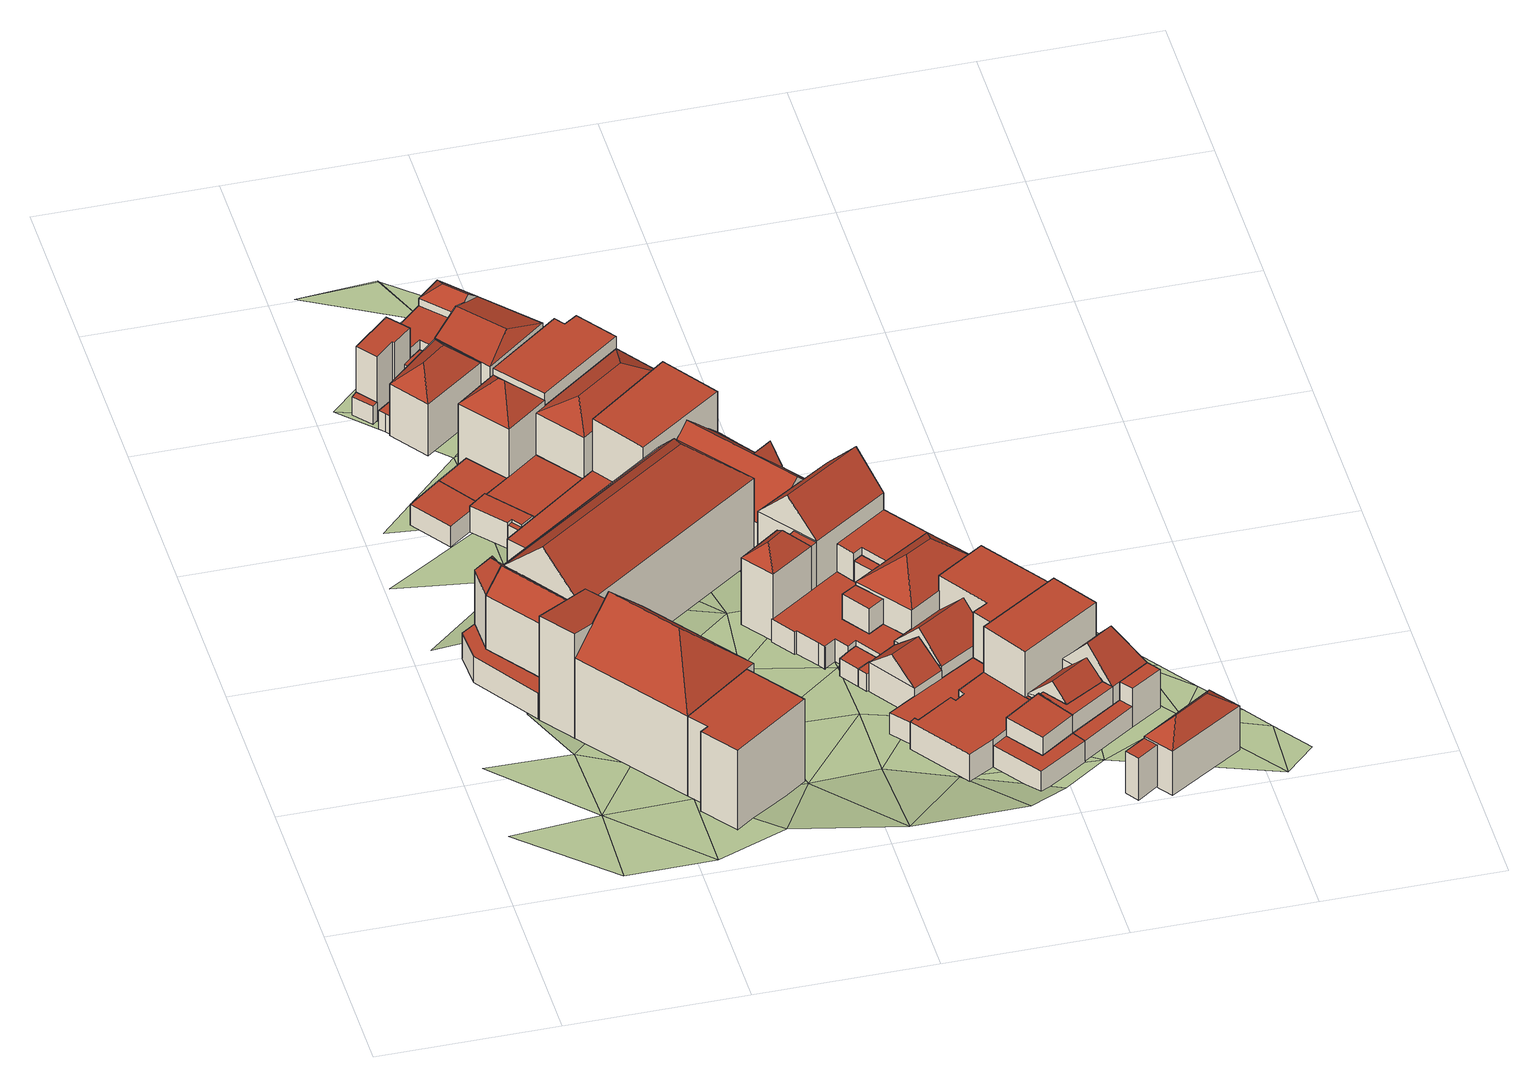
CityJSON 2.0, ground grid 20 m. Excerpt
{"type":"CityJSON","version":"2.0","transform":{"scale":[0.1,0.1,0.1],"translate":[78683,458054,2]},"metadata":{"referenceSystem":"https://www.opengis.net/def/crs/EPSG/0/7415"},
"CityObjects":{
"building1":{"type":"Building","attributes":{"validity":"0"},"children":["building1-1","building1-2"]},
"building1-1":{"type":"BuildingPart","attributes":{"roofType":"1010","RelativeEavesHeight":13.43,"RelativeRidgeHeight":14.01,"AbsoluteEavesHeight":16.77,"AbsoluteRidgeHeight":17.35,"validity":"0"},"parents":["building1"],"geometry":[{"type":"Solid","lod":"2","boundaries":[[[[0,1,2,3]],[[1,4,5,2]],[[4,6,7,5]],[[6,0,3,7]],[[6,4,1,0]],[[3,2,5,7]]]],"semantics":{"surfaces":[{"type":"WallSurface"},{"type":"RoofSurface","Direction":53.1,"Slope":81.14},{"type":"GroundSurface"}],"values":[[0,0,0,0,1,2]]}}]},
"building1-2":{"type":"BuildingPart","attributes":{"roofType":"1130","RelativeEavesHeight":10.87,"RelativeRidgeHeight":16.32,"AbsoluteEavesHeight":14.06,"AbsoluteRidgeHeight":19.52,"validity":"0"},"parents":["building1"],"geometry":[{"type":"Solid","lod":"2","boundaries":[[[[8,9,10,11]],[[9,12,13,10]],[[12,14,15,13]],[[14,8,11,15]],[[12,9,16]],[[8,14,17]],[[9,8,17,16]],[[14,12,16,17]],[[11,10,13,15]]]],"semantics":{"surfaces":[{"type":"WallSurface"},{"type":"RoofSurface","Direction":143.26,"Slope":45},{"type":"RoofSurface","Direction":53.6,"Slope":45.01},{"type":"RoofSurface","Direction":233.55,"Slope":45},{"type":"GroundSurface"}],"values":[[0,0,0,0,1,0,2,3,4]]}}]},
"building2":{"type":"Building","attributes":{"roofType":"1000","RelativeEavesHeight":2.69,"RelativeRidgeHeight":2.69,"AbsoluteEavesHeight":6.03,"AbsoluteRidgeHeight":6.03,"validity":"0"},"geometry":[{"type":"Solid","lod":"2","boundaries":[[[[18,19,20,21]],[[19,22,23,20]],[[22,24,25,23]],[[24,18,21,25]],[[24,22,19,18]],[[21,20,23,25]]]],"semantics":{"surfaces":[{"type":"WallSurface"},{"type":"RoofSurface","Direction":0,"Slope":90},{"type":"GroundSurface"}],"values":[[0,0,0,0,1,2]]}}]},
"building3":{"type":"Building","attributes":{"roofType":"1000","RelativeEavesHeight":3.35,"RelativeRidgeHeight":3.35,"AbsoluteEavesHeight":6.69,"AbsoluteRidgeHeight":6.69,"validity":"0"},"geometry":[{"type":"Solid","lod":"2","boundaries":[[[[26,27,28,29]],[[27,30,31,28]],[[30,32,33,31]],[[32,34,35,33]],[[34,36,37,35]],[[36,26,29,37]],[[36,34,32,30,27,26]],[[29,28,31,33,35,37]]]],"semantics":{"surfaces":[{"type":"WallSurface"},{"type":"RoofSurface","Direction":0,"Slope":90},{"type":"GroundSurface"}],"values":[[0,0,0,0,0,0,1,2]]}}]},
"building4":{"type":"Building","attributes":{"roofType":"1000","RelativeEavesHeight":10.89,"RelativeRidgeHeight":10.89,"AbsoluteEavesHeight":14.06,"AbsoluteRidgeHeight":14.06,"validity":"0"},"geometry":[{"type":"Solid","lod":"2","boundaries":[[[[38,39,40,41]],[[39,42,43,40]],[[42,12,13,43]],[[12,44,45,13]],[[44,46,47,45]],[[46,38,41,47]],[[46,44,12,42,39,38]],[[41,40,43,13,45,47]]]],"semantics":{"surfaces":[{"type":"WallSurface"},{"type":"RoofSurface","Direction":1.63,"Slope":90},{"type":"GroundSurface"}],"values":[[0,0,0,0,0,0,1,2]]}}]},
"building5":{"type":"Building","attributes":{"roofType":"1000","RelativeEavesHeight":2.74,"RelativeRidgeHeight":2.74,"AbsoluteEavesHeight":6.03,"AbsoluteRidgeHeight":6.03,"validity":"0"},"geometry":[{"type":"Solid","lod":"2","boundaries":[[[[48,24,25,49]],[[24,22,23,25]],[[22,50,51,23]],[[50,48,49,51]],[[50,22,24,48]],[[49,25,23,51]]]],"semantics":{"surfaces":[{"type":"WallSurface"},{"type":"RoofSurface","Direction":0,"Slope":90},{"type":"GroundSurface"}],"values":[[0,0,0,0,1,2]]}}]},
"building6":{"type":"Building","attributes":{"validity":"0"},"children":["building6-1","building6-2","building6-3","building6-4","building6-5","building6-6"]},
"building6-1":{"type":"BuildingPart","attributes":{"roofType":"1130","RelativeEavesHeight":6.97,"RelativeRidgeHeight":8.53,"AbsoluteEavesHeight":10.09,"AbsoluteRidgeHeight":11.65,"validity":"0"},"parents":["building6"],"geometry":[{"type":"Solid","lod":"2","boundaries":[[[[52,53,54,55]],[[53,56,57,54]],[[56,58,59,57]],[[58,52,55,59]],[[56,53,60]],[[52,58,61]],[[53,52,61,60]],[[58,56,60,61]],[[55,54,57,59]]]],"semantics":{"surfaces":[{"type":"WallSurface"},{"type":"RoofSurface","Direction":317.03,"Slope":48.45},{"type":"RoofSurface","Direction":227.84,"Slope":48.53},{"type":"RoofSurface","Direction":47.22,"Slope":48.53},{"type":"GroundSurface"}],"values":[[0,0,0,0,1,0,2,3,4]]}}]},
"building6-2":{"type":"BuildingPart","attributes":{"roofType":"1000","RelativeEavesHeight":2.38,"RelativeRidgeHeight":2.38,"AbsoluteEavesHeight":5.89,"AbsoluteRidgeHeight":5.89,"validity":"0"},"parents":["building6"],"geometry":[{"type":"Solid","lod":"2","boundaries":[[[[62,63,64,65]],[[63,66,67,64]],[[66,68,69,67]],[[68,62,65,69]],[[68,66,63,62]],[[65,64,67,69]]]],"semantics":{"surfaces":[{"type":"WallSurface"},{"type":"RoofSurface","Direction":0,"Slope":90},{"type":"GroundSurface"}],"values":[[0,0,0,0,1,2]]}}]},
"building6-3":{"type":"BuildingPart","attributes":{"roofType":"1000","RelativeEavesHeight":8.53,"RelativeRidgeHeight":8.53,"AbsoluteEavesHeight":11.89,"AbsoluteRidgeHeight":11.89,"validity":"0"},"parents":["building6"],"geometry":[{"type":"Solid","lod":"2","boundaries":[[[[70,71,72,73]],[[71,74,75,72]],[[74,76,77,75]],[[76,78,79,77]],[[78,80,81,79]],[[80,70,73,81]],[[80,78,76,74,71,70]],[[73,72,75,77,79,81]]]],"semantics":{"surfaces":[{"type":"WallSurface"},{"type":"RoofSurface","Direction":0,"Slope":90},{"type":"GroundSurface"}],"values":[[0,0,0,0,0,0,1,2]]}}]},
"building6-4":{"type":"BuildingPart","attributes":{"roofType":"1000","RelativeEavesHeight":4.6,"RelativeRidgeHeight":4.6,"AbsoluteEavesHeight":7.89,"AbsoluteRidgeHeight":7.89,"validity":"0"},"parents":["building6"],"geometry":[{"type":"Solid","lod":"2","boundaries":[[[[82,83,84,85]],[[83,86,87,84]],[[86,88,89,87]],[[88,90,91,89]],[[90,82,85,91]],[[90,88,86,83,82]],[[85,84,87,89,91]]]],"semantics":{"surfaces":[{"type":"WallSurface"},{"type":"RoofSurface","Direction":255.96,"Slope":90},{"type":"GroundSurface"}],"values":[[0,0,0,0,0,1,2]]}}]},
"building6-5":{"type":"BuildingPart","attributes":{"roofType":"1000","RelativeEavesHeight":6.03,"RelativeRidgeHeight":6.03,"AbsoluteEavesHeight":9.19,"AbsoluteRidgeHeight":9.19,"validity":"0"},"parents":["building6"],"geometry":[{"type":"Solid","lod":"2","boundaries":[[[[92,93,94,95]],[[93,96,97,94]],[[96,98,99,97]],[[98,100,101,99]],[[100,102,103,101]],[[102,92,95,103]],[[102,100,98,96,93,92]],[[95,94,97,99,101,103]]]],"semantics":{"surfaces":[{"type":"WallSurface"},{"type":"RoofSurface","Direction":97.12,"Slope":90},{"type":"GroundSurface"}],"values":[[0,0,0,0,0,0,1,2]]}}]},
"building6-6":{"type":"BuildingPart","attributes":{"roofType":"1000","RelativeEavesHeight":2.41,"RelativeRidgeHeight":2.41,"AbsoluteEavesHeight":5.79,"AbsoluteRidgeHeight":5.79,"validity":"0"},"parents":["building6"],"geometry":[{"type":"Solid","lod":"2","boundaries":[[[[104,105,106,107]],[[105,108,109,106]],[[108,110,111,109]],[[110,112,113,111]],[[112,114,75,113]],[[114,115,116,75]],[[115,104,107,116]],[[115,114,112,110,108,105,104]],[[107,106,109,111,113,75,116]]]],"semantics":{"surfaces":[{"type":"WallSurface"},{"type":"RoofSurface","Direction":90,"Slope":90},{"type":"GroundSurface"}],"values":[[0,0,0,0,0,0,0,1,2]]}}]},
"building7":{"type":"Building","attributes":{"roofType":"1040","RelativeEavesHeight":9.39,"RelativeRidgeHeight":12.33,"AbsoluteEavesHeight":12.64,"AbsoluteRidgeHeight":15.58,"validity":"0"},"geometry":[{"type":"Solid","lod":"2","boundaries":[[[[117,118,119,120]],[[118,121,49,119]],[[121,122,123,49]],[[122,117,120,123]],[[121,118,124]],[[117,122,125]],[[118,117,125,124]],[[122,121,124,125]],[[120,119,49,123]]]],"semantics":{"surfaces":[{"type":"WallSurface"},{"type":"RoofSurface","Direction":142.8,"Slope":45},{"type":"RoofSurface","Direction":322.29,"Slope":45},{"type":"RoofSurface","Direction":52.31,"Slope":45},{"type":"RoofSurface","Direction":232.3,"Slope":45},{"type":"GroundSurface"}],"values":[[0,0,0,0,1,2,3,4,5]]}}]},
"building8":{"type":"Building","attributes":{"validity":"0"},"children":["building8-1","building8-2","building8-3","building8-4","building8-5","building8-6","building8-7"]},
"building8-1":{"type":"BuildingPart","attributes":{"roofType":"1000","RelativeEavesHeight":3.39,"RelativeRidgeHeight":3.39,"AbsoluteEavesHeight":7.05,"AbsoluteRidgeHeight":7.05,"validity":"0"},"parents":["building8"],"geometry":[{"type":"Solid","lod":"2","boundaries":[[[[126,127,128,129]],[[127,130,131,128]],[[130,132,133,131]],[[132,134,135,133]],[[134,136,137,135]],[[136,126,129,137]],[[136,134,132,130,127,126]],[[129,128,131,133,135,137]]]],"semantics":{"surfaces":[{"type":"WallSurface"},{"type":"RoofSurface","Direction":0,"Slope":90},{"type":"GroundSurface"}],"values":[[0,0,0,0,0,0,1,2]]}}]},
"building8-2":{"type":"BuildingPart","attributes":{"roofType":"1030","RelativeEavesHeight":5.39,"RelativeRidgeHeight":9.63,"AbsoluteEavesHeight":8.53,"AbsoluteRidgeHeight":12.78,"validity":"0"},"parents":["building8"],"geometry":[{"type":"Solid","lod":"2","boundaries":[[[[138,139,140,141]],[[139,142,143,140]],[[142,144,145,143]],[[144,138,141,145]],[[142,139,146]],[[138,144,147]],[[139,138,147,146]],[[144,142,146,147]],[[141,140,143,145]]]],"semantics":{"surfaces":[{"type":"WallSurface"},{"type":"RoofSurface","Direction":54.32,"Slope":45.77},{"type":"RoofSurface","Direction":233.36,"Slope":45.75},{"type":"GroundSurface"}],"values":[[0,0,0,0,0,0,1,2,3]]}}]},
"building8-3":{"type":"BuildingPart","attributes":{"roofType":"1130","RelativeEavesHeight":5.3,"RelativeRidgeHeight":7.76,"AbsoluteEavesHeight":8.53,"AbsoluteRidgeHeight":10.99,"validity":"0"},"parents":["building8"],"geometry":[{"type":"Solid","lod":"2","boundaries":[[[[148,149,150,151]],[[149,152,153,150]],[[152,154,155,153]],[[154,148,151,155]],[[152,149,156]],[[148,154,157]],[[149,148,157,156]],[[154,152,156,157]],[[151,150,153,155]]]],"semantics":{"surfaces":[{"type":"WallSurface"},{"type":"RoofSurface","Direction":234.8,"Slope":-60.59},{"type":"RoofSurface","Direction":145.23,"Slope":32.15},{"type":"RoofSurface","Direction":325.22,"Slope":32.13},{"type":"GroundSurface"}],"values":[[0,0,0,0,1,0,2,3,4]]}}]},
"building8-4":{"type":"BuildingPart","attributes":{"roofType":"1030","RelativeEavesHeight":10.63,"RelativeRidgeHeight":13.04,"AbsoluteEavesHeight":14.15,"AbsoluteRidgeHeight":16.56,"validity":"0"},"parents":["building8"],"geometry":[{"type":"Solid","lod":"2","boundaries":[[[[158,159,160,161]],[[159,162,163,160]],[[162,164,165,163]],[[164,158,161,165]],[[162,159,166]],[[158,164,167]],[[159,158,167,166]],[[164,162,166,167]],[[161,160,163,165]]]],"semantics":{"surfaces":[{"type":"WallSurface"},{"type":"RoofSurface","Direction":54.85,"Slope":45},{"type":"RoofSurface","Direction":234.44,"Slope":45},{"type":"GroundSurface"}],"values":[[0,0,0,0,0,0,1,2,3]]}}]},
"building8-5":{"type":"BuildingPart","attributes":{"roofType":"1130","RelativeEavesHeight":10.33,"RelativeRidgeHeight":12.74,"AbsoluteEavesHeight":14.15,"AbsoluteRidgeHeight":16.56,"validity":"0"},"parents":["building8"],"geometry":[{"type":"Solid","lod":"2","boundaries":[[[[164,168,169,170]],[[168,171,172,169]],[[171,158,173,172]],[[158,164,170,173]],[[171,168,174]],[[164,158,167]],[[168,164,167,174]],[[158,171,174,167]],[[170,169,172,173]]]],"semantics":{"surfaces":[{"type":"WallSurface"},{"type":"RoofSurface","Direction":324.45,"Slope":37.51},{"type":"RoofSurface","Direction":263.75,"Slope":36.76},{"type":"RoofSurface","Direction":61.11,"Slope":40.38},{"type":"GroundSurface"}],"values":[[0,0,0,0,1,0,2,3,4]]}}]},
"building8-6":{"type":"BuildingPart","attributes":{"roofType":"1010","RelativeEavesHeight":9.3,"RelativeRidgeHeight":10.39,"AbsoluteEavesHeight":13.07,"AbsoluteRidgeHeight":14.15,"validity":"0"},"parents":["building8"],"geometry":[{"type":"Solid","lod":"2","boundaries":[[[[175,176,177,172]],[[176,178,179,177]],[[178,180,181,179]],[[180,175,172,181]],[[180,178,176,175]],[[172,177,179,181]]]],"semantics":{"surfaces":[{"type":"WallSurface"},{"type":"RoofSurface","Direction":324.58,"Slope":41.13},{"type":"GroundSurface"}],"values":[[0,0,0,0,1,2]]}}]},
"building8-7":{"type":"BuildingPart","attributes":{"roofType":"1130","RelativeEavesHeight":10.72,"RelativeRidgeHeight":15.96,"AbsoluteEavesHeight":14.15,"AbsoluteRidgeHeight":19.4,"validity":"0"},"parents":["building8"],"geometry":[{"type":"Solid","lod":"2","boundaries":[[[[180,178,182,183]],[[178,184,185,182]],[[184,159,186,185]],[[159,180,183,186]],[[184,178,187]],[[180,159,188]],[[178,180,188,187]],[[159,184,187,188]],[[183,182,185,186]]]],"semantics":{"surfaces":[{"type":"WallSurface"},{"type":"RoofSurface","Direction":52.87,"Slope":44.98},{"type":"RoofSurface","Direction":324.74,"Slope":44.98},{"type":"RoofSurface","Direction":144.79,"Slope":44.98},{"type":"GroundSurface"}],"values":[[0,0,0,0,1,0,2,3,4]]}}]},
"building9":{"type":"Building","attributes":{"validity":"0"},"children":["building9-1","building9-2"]},
"building9-1":{"type":"BuildingPart","attributes":{"roofType":"1040","RelativeEavesHeight":6.72,"RelativeRidgeHeight":9.28,"AbsoluteEavesHeight":9.96,"AbsoluteRidgeHeight":12.51,"validity":"0"},"parents":["building9"],"geometry":[{"type":"Solid","lod":"2","boundaries":[[[[189,190,191,192]],[[190,193,194,191]],[[193,195,196,194]],[[195,189,192,196]],[[193,190,197]],[[189,195,198]],[[190,189,198,197]],[[195,193,197,198]],[[192,191,194,196]]]],"semantics":{"surfaces":[{"type":"WallSurface"},{"type":"RoofSurface","Direction":234.23,"Slope":43.78},{"type":"RoofSurface","Direction":53.72,"Slope":43.8},{"type":"RoofSurface","Direction":142.35,"Slope":47.51},{"type":"RoofSurface","Direction":317.97,"Slope":47.36},{"type":"GroundSurface"}],"values":[[0,0,0,0,1,2,3,4,5]]}}]},
"building9-2":{"type":"BuildingPart","attributes":{"roofType":"1130","RelativeEavesHeight":6.98,"RelativeRidgeHeight":8.48,"AbsoluteEavesHeight":10.09,"AbsoluteRidgeHeight":11.59,"validity":"0"},"parents":["building9"],"geometry":[{"type":"Solid","lod":"2","boundaries":[[[[58,199,200,59]],[[199,201,202,200]],[[201,203,204,202]],[[203,58,59,204]],[[201,199,205]],[[58,203,206]],[[199,58,206,205]],[[203,201,205,206]],[[59,200,202,204]]]],"semantics":{"surfaces":[{"type":"WallSurface"},{"type":"RoofSurface","Direction":141.38,"Slope":38.66},{"type":"RoofSurface","Direction":48.46,"Slope":70.36},{"type":"RoofSurface","Direction":232.09,"Slope":70.34},{"type":"GroundSurface"}],"values":[[0,0,0,0,1,0,2,3,4]]}}]},
"building10":{"type":"Building","attributes":{"validity":"0"},"children":["building10-1","building10-2"]},
"building10-1":{"type":"BuildingPart","attributes":{"roofType":"1000","RelativeEavesHeight":10.27,"RelativeRidgeHeight":10.27,"AbsoluteEavesHeight":13.47,"AbsoluteRidgeHeight":13.47,"validity":"0"},"parents":["building10"],"geometry":[{"type":"Solid","lod":"2","boundaries":[[[[207,208,209,210]],[[208,211,212,209]],[[211,213,214,212]],[[213,207,210,214]],[[213,211,208,207]],[[210,209,212,214]]]],"semantics":{"surfaces":[{"type":"WallSurface"},{"type":"RoofSurface","Direction":0,"Slope":90},{"type":"GroundSurface"}],"values":[[0,0,0,0,1,2]]}}]},
"building10-2":{"type":"BuildingPart","attributes":{"roofType":"1000","RelativeEavesHeight":3.05,"RelativeRidgeHeight":3.05,"AbsoluteEavesHeight":6.67,"AbsoluteRidgeHeight":6.67,"validity":"0"},"parents":["building10"],"geometry":[{"type":"Solid","lod":"2","boundaries":[[[[215,216,217,218]],[[216,219,220,217]],[[219,221,222,220]],[[221,215,218,222]],[[221,219,216,215]],[[218,217,220,222]]]],"semantics":{"surfaces":[{"type":"WallSurface"},{"type":"RoofSurface","Direction":0,"Slope":90},{"type":"GroundSurface"}],"values":[[0,0,0,0,1,2]]}}]},
"building11":{"type":"Building","attributes":{"validity":"0"},"children":["building11-1","building11-2","building11-3"]},
"building11-1":{"type":"BuildingPart","attributes":{"roofType":"1000","RelativeEavesHeight":3.03,"RelativeRidgeHeight":3.03,"AbsoluteEavesHeight":6.37,"AbsoluteRidgeHeight":6.37,"validity":"0"},"parents":["building11"],"geometry":[{"type":"Solid","lod":"2","boundaries":[[[[223,224,225,226]],[[224,227,33,225]],[[227,228,31,33]],[[228,229,28,31]],[[229,230,29,28]],[[230,231,37,29]],[[231,232,49,37]],[[232,233,234,49]],[[233,223,226,234]],[[233,232,231,230,229,228,227,224,223]],[[226,225,33,31,28,29,37,49,234]]]],"semantics":{"surfaces":[{"type":"WallSurface"},{"type":"RoofSurface","Direction":0,"Slope":90},{"type":"GroundSurface"}],"values":[[0,0,0,0,0,0,0,0,0,1,2]]}}]},
"building11-2":{"type":"BuildingPart","attributes":{"roofType":"1040","RelativeEavesHeight":8.73,"RelativeRidgeHeight":10.6,"AbsoluteEavesHeight":11.87,"AbsoluteRidgeHeight":13.73,"validity":"0"},"parents":["building11"],"geometry":[{"type":"Solid","lod":"2","boundaries":[[[[235,236,237,238]],[[236,239,240,237]],[[239,241,242,240]],[[241,235,238,242]],[[239,236,243]],[[235,241,244]],[[236,235,244,243]],[[241,239,243,244]],[[238,237,240,242]]]],"semantics":{"surfaces":[{"type":"WallSurface"},{"type":"RoofSurface","Direction":54.5,"Slope":59.49},{"type":"RoofSurface","Direction":234.02,"Slope":59.49},{"type":"RoofSurface","Direction":322.76,"Slope":59.49},{"type":"RoofSurface","Direction":142.58,"Slope":59.49},{"type":"GroundSurface"}],"values":[[0,0,0,0,1,2,3,4,5]]}}]},
"building11-3":{"type":"BuildingPart","attributes":{"roofType":"1000","RelativeEavesHeight":10.35,"RelativeRidgeHeight":10.35,"AbsoluteEavesHeight":13.47,"AbsoluteRidgeHeight":13.47,"validity":"0"},"parents":["building11"],"geometry":[{"type":"Solid","lod":"2","boundaries":[[[[245,246,247,248]],[[246,249,250,247]],[[249,251,252,250]],[[251,253,254,252]],[[253,255,237,254]],[[255,245,248,237]],[[255,253,251,249,246,245]],[[248,247,250,252,254,237]]]],"semantics":{"surfaces":[{"type":"WallSurface"},{"type":"RoofSurface","Direction":0,"Slope":90},{"type":"GroundSurface"}],"values":[[0,0,0,0,0,0,1,2]]}}]},
"building12":{"type":"Building","attributes":{"validity":"0"},"children":["building12-1","building12-2","building12-3"]},
"building12-1":{"type":"BuildingPart","attributes":{"roofType":"1030","RelativeEavesHeight":8.83,"RelativeRidgeHeight":13,"AbsoluteEavesHeight":11.97,"AbsoluteRidgeHeight":16.14,"validity":"0"},"parents":["building12"],"geometry":[{"type":"Solid","lod":"2","boundaries":[[[[256,257,258,259]],[[257,260,261,258]],[[260,262,263,261]],[[262,256,259,263]],[[260,257,264]],[[256,262,265]],[[257,256,265,264]],[[262,260,264,265]],[[259,258,261,263]]]],"semantics":{"surfaces":[{"type":"WallSurface"},{"type":"RoofSurface","Direction":326.1,"Slope":42.55},{"type":"RoofSurface","Direction":145.65,"Slope":42.55},{"type":"GroundSurface"}],"values":[[0,0,0,0,0,0,1,2,3]]}}]},
"building12-2":{"type":"BuildingPart","attributes":{"roofType":"1040","RelativeEavesHeight":8.79,"RelativeRidgeHeight":10.9,"AbsoluteEavesHeight":11.93,"AbsoluteRidgeHeight":14.03,"validity":"0"},"parents":["building12"],"geometry":[{"type":"Solid","lod":"2","boundaries":[[[[266,267,268,269]],[[267,270,271,268]],[[270,272,273,271]],[[272,266,269,273]],[[270,267,274]],[[266,272,275]],[[267,266,275,274]],[[272,270,274,275]],[[269,268,271,273]]]],"semantics":{"surfaces":[{"type":"WallSurface"},{"type":"RoofSurface","Direction":51.33,"Slope":40.56},{"type":"RoofSurface","Direction":234.34,"Slope":40.61},{"type":"RoofSurface","Direction":324.74,"Slope":45.4},{"type":"RoofSurface","Direction":145.31,"Slope":45.39},{"type":"GroundSurface"}],"values":[[0,0,0,0,1,2,3,4,5]]}}]},
"building12-3":{"type":"BuildingPart","attributes":{"roofType":"1000","RelativeEavesHeight":8.79,"RelativeRidgeHeight":8.79,"AbsoluteEavesHeight":11.92,"AbsoluteRidgeHeight":11.92,"validity":"0"},"parents":["building12"],"geometry":[{"type":"Solid","lod":"2","boundaries":[[[[276,277,278,279]],[[277,280,263,278]],[[280,270,271,263]],[[270,276,279,271]],[[270,280,277,276]],[[279,278,263,271]]]],"semantics":{"surfaces":[{"type":"WallSurface"},{"type":"RoofSurface","Direction":0,"Slope":90},{"type":"GroundSurface"}],"values":[[0,0,0,0,1,2]]}}]},
"building13":{"type":"Building","attributes":{"validity":"0"},"children":["building13-1","building13-2","building13-3","building13-4","building13-5","building13-6"]},
"building13-1":{"type":"BuildingPart","attributes":{"roofType":"1000","RelativeEavesHeight":2.35,"RelativeRidgeHeight":2.35,"AbsoluteEavesHeight":5.44,"AbsoluteRidgeHeight":5.44,"validity":"0"},"parents":["building13"],"geometry":[{"type":"Solid","lod":"2","boundaries":[[[[281,282,283,284]],[[282,285,286,283]],[[285,287,288,286]],[[287,289,290,288]],[[289,291,292,290]],[[291,293,294,292]],[[293,281,284,294]],[[293,291,289,287,285,282,281]],[[284,283,286,288,290,292,294]]]],"semantics":{"surfaces":[{"type":"WallSurface"},{"type":"RoofSurface","Direction":0,"Slope":90},{"type":"GroundSurface"}],"values":[[0,0,0,0,0,0,0,1,2]]}}]},
"building13-2":{"type":"BuildingPart","attributes":{"roofType":"1000","RelativeEavesHeight":3.01,"RelativeRidgeHeight":3.01,"AbsoluteEavesHeight":6.11,"AbsoluteRidgeHeight":6.11,"validity":"0"},"parents":["building13"],"geometry":[{"type":"Solid","lod":"2","boundaries":[[[[295,296,290,292]],[[296,297,298,290]],[[297,299,300,298]],[[299,301,302,300]],[[301,303,304,302]],[[303,305,306,304]],[[305,307,308,306]],[[307,309,310,308]],[[309,311,273,310]],[[311,312,313,273]],[[312,314,315,313]],[[314,316,317,315]],[[316,318,319,317]],[[318,320,321,319]],[[320,322,323,321]],[[322,324,325,323]],[[324,326,327,325]],[[326,328,294,327]],[[328,295,292,294]],[[328,326,324,322,320,318,316,314,312,311,309,307,305,303,301,299,297,296,295]],[[292,290,298,300,302,304,306,308,310,273,313,315,317,319,321,323,325,327,294]]]],"semantics":{"surfaces":[{"type":"WallSurface"},{"type":"RoofSurface","Direction":317.21,"Slope":90},{"type":"GroundSurface"}],"values":[[0,0,0,0,0,0,0,0,0,0,0,0,0,0,0,0,0,0,0,1,2]]}}]},
"building13-3":{"type":"BuildingPart","attributes":{"roofType":"1000","RelativeEavesHeight":6.26,"RelativeRidgeHeight":6.26,"AbsoluteEavesHeight":9.41,"AbsoluteRidgeHeight":9.41,"validity":"0"},"parents":["building13"],"geometry":[{"type":"Solid","lod":"2","boundaries":[[[[329,330,321,323]],[[330,331,319,321]],[[331,332,325,319]],[[332,329,323,325]],[[332,331,330,329]],[[323,321,319,325]]]],"semantics":{"surfaces":[{"type":"WallSurface"},{"type":"RoofSurface","Direction":322.67,"Slope":90},{"type":"GroundSurface"}],"values":[[0,0,0,0,1,2]]}}]},
"building13-4":{"type":"BuildingPart","attributes":{"roofType":"1000","RelativeEavesHeight":5.67,"RelativeRidgeHeight":5.67,"AbsoluteEavesHeight":8.81,"AbsoluteRidgeHeight":8.81,"validity":"0"},"parents":["building13"],"geometry":[{"type":"Solid","lod":"2","boundaries":[[[[333,334,335,315]],[[334,336,337,335]],[[336,338,317,337]],[[338,333,315,317]],[[338,336,334,333]],[[315,335,337,317]]]],"semantics":{"surfaces":[{"type":"WallSurface"},{"type":"RoofSurface","Direction":163.08,"Slope":90},{"type":"GroundSurface"}],"values":[[0,0,0,0,1,2]]}}]},
"building13-5":{"type":"BuildingPart","attributes":{"roofType":"1040","RelativeEavesHeight":6.68,"RelativeRidgeHeight":9.99,"AbsoluteEavesHeight":9.81,"AbsoluteRidgeHeight":13.12,"validity":"0"},"parents":["building13"],"geometry":[{"type":"Solid","lod":"2","boundaries":[[[[339,340,341,319]],[[340,342,343,341]],[[342,344,327,343]],[[344,339,319,327]],[[342,340,345]],[[339,344,346]],[[340,339,346,345]],[[344,342,345,346]],[[319,341,343,327]]]],"semantics":{"surfaces":[{"type":"WallSurface"},{"type":"RoofSurface","Direction":53.91,"Slope":47.45},{"type":"RoofSurface","Direction":233.72,"Slope":47.44},{"type":"RoofSurface","Direction":327.1,"Slope":47.44},{"type":"RoofSurface","Direction":146.56,"Slope":47.45},{"type":"GroundSurface"}],"values":[[0,0,0,0,1,2,3,4,5]]}}]},
"building13-6":{"type":"BuildingPart","attributes":{"roofType":"1000","RelativeEavesHeight":6.67,"RelativeRidgeHeight":6.67,"AbsoluteEavesHeight":9.81,"AbsoluteRidgeHeight":9.81,"validity":"0"},"parents":["building13"],"geometry":[{"type":"Solid","lod":"2","boundaries":[[[[347,340,341,261]],[[340,348,337,341]],[[348,349,335,337]],[[349,350,315,335]],[[350,351,313,315]],[[351,347,261,313]],[[351,350,349,348,340,347]],[[261,341,337,335,315,313]]]],"semantics":{"surfaces":[{"type":"WallSurface"},{"type":"RoofSurface","Direction":28.5,"Slope":90},{"type":"GroundSurface"}],"values":[[0,0,0,0,0,0,1,2]]}}]},
"building14":{"type":"Building","attributes":{"validity":"0"},"children":["building14-1","building14-2","building14-3","building14-4","building14-5"]},
"building14-1":{"type":"BuildingPart","attributes":{"roofType":"1030","RelativeEavesHeight":3.76,"RelativeRidgeHeight":6.65,"AbsoluteEavesHeight":6.76,"AbsoluteRidgeHeight":9.65,"validity":"0"},"parents":["building14"],"geometry":[{"type":"Solid","lod":"2","boundaries":[[[[352,353,354,355]],[[353,356,357,354]],[[356,358,359,357]],[[358,352,355,359]],[[356,353,360]],[[352,358,361]],[[353,352,361,360]],[[358,356,360,361]],[[355,354,357,359]]]],"semantics":{"surfaces":[{"type":"WallSurface"},{"type":"RoofSurface","Direction":148.15,"Slope":47.6},{"type":"RoofSurface","Direction":327.04,"Slope":47.63},{"type":"GroundSurface"}],"values":[[0,0,0,0,0,0,1,2,3]]}}]},
"building14-2":{"type":"BuildingPart","attributes":{"roofType":"1000","RelativeEavesHeight":2.76,"RelativeRidgeHeight":2.76,"AbsoluteEavesHeight":5.76,"AbsoluteRidgeHeight":5.76,"validity":"0"},"parents":["building14"],"geometry":[{"type":"Solid","lod":"2","boundaries":[[[[362,363,364,365]],[[363,366,367,364]],[[366,368,369,367]],[[368,370,371,369]],[[370,372,373,371]],[[372,374,375,373]],[[374,376,377,375]],[[376,378,379,377]],[[378,380,354,379]],[[380,362,365,354]],[[380,378,376,374,372,370,368,366,363,362]],[[365,364,367,369,371,373,375,377,379,354]]]],"semantics":{"surfaces":[{"type":"WallSurface"},{"type":"RoofSurface","Direction":168.63,"Slope":90},{"type":"GroundSurface"}],"values":[[0,0,0,0,0,0,0,0,0,0,1,2]]}}]},
"building14-3":{"type":"BuildingPart","attributes":{"roofType":"1000","RelativeEavesHeight":8.69,"RelativeRidgeHeight":8.69,"AbsoluteEavesHeight":11.76,"AbsoluteRidgeHeight":11.76,"validity":"0"},"parents":["building14"],"geometry":[{"type":"Solid","lod":"2","boundaries":[[[[381,382,383,384]],[[382,385,386,383]],[[385,387,343,386]],[[387,388,389,343]],[[388,390,391,389]],[[390,381,384,391]],[[390,388,387,385,382,381]],[[384,383,386,343,389,391]]]],"semantics":{"surfaces":[{"type":"WallSurface"},{"type":"RoofSurface","Direction":272.01,"Slope":90},{"type":"GroundSurface"}],"values":[[0,0,0,0,0,0,1,2]]}}]},
"building14-4":{"type":"BuildingPart","attributes":{"roofType":"1000","RelativeEavesHeight":2.37,"RelativeRidgeHeight":2.37,"AbsoluteEavesHeight":5.44,"AbsoluteRidgeHeight":5.44,"validity":"0"},"parents":["building14"],"geometry":[{"type":"Solid","lod":"2","boundaries":[[[[392,393,394,395]],[[393,285,286,394]],[[285,282,283,286]],[[282,281,284,283]],[[281,392,395,284]],[[281,282,285,393,392]],[[395,394,286,283,284]]]],"semantics":{"surfaces":[{"type":"WallSurface"},{"type":"RoofSurface","Direction":287.16,"Slope":90},{"type":"GroundSurface"}],"values":[[0,0,0,0,0,1,2]]}}]},
"building14-5":{"type":"BuildingPart","attributes":{"roofType":"1030","RelativeEavesHeight":4.23,"RelativeRidgeHeight":7.7,"AbsoluteEavesHeight":7.26,"AbsoluteRidgeHeight":10.73,"validity":"0"},"parents":["building14"],"geometry":[{"type":"Solid","lod":"2","boundaries":[[[[396,397,398,359]],[[397,399,400,398]],[[399,401,355,400]],[[401,396,359,355]],[[399,397,402]],[[396,401,403]],[[397,396,403,402]],[[401,399,402,403]],[[359,398,400,355]]]],"semantics":{"surfaces":[{"type":"WallSurface"},{"type":"RoofSurface","Direction":327.02,"Slope":43.28},{"type":"RoofSurface","Direction":148.12,"Slope":43.26},{"type":"GroundSurface"}],"values":[[0,0,0,0,0,0,1,2,3]]}}]},
"building15":{"type":"Building","attributes":{"validity":"0"},"children":["building15-1","building15-2"]},
"building15-1":{"type":"BuildingPart","attributes":{"roofType":"1000","RelativeEavesHeight":9.64,"RelativeRidgeHeight":9.64,"AbsoluteEavesHeight":12.72,"AbsoluteRidgeHeight":12.72,"validity":"0"},"parents":["building15"],"geometry":[{"type":"Solid","lod":"2","boundaries":[[[[404,405,406,407]],[[405,408,389,406]],[[408,409,410,389]],[[409,404,407,410]],[[409,408,405,404]],[[407,406,389,410]]]],"semantics":{"surfaces":[{"type":"WallSurface"},{"type":"RoofSurface","Direction":0,"Slope":90},{"type":"GroundSurface"}],"values":[[0,0,0,0,1,2]]}}]},
"building15-2":{"type":"BuildingPart","attributes":{"roofType":"1000","RelativeEavesHeight":3.64,"RelativeRidgeHeight":3.64,"AbsoluteEavesHeight":6.69,"AbsoluteRidgeHeight":6.69,"validity":"0"},"parents":["building15"],"geometry":[{"type":"Solid","lod":"2","boundaries":[[[[411,412,413,406]],[[412,414,415,413]],[[414,416,417,415]],[[416,418,419,417]],[[418,420,421,419]],[[420,422,423,421]],[[422,424,425,423]],[[424,426,427,425]],[[426,428,429,427]],[[428,430,431,429]],[[430,411,406,431]],[[430,428,426,424,422,420,418,416,414,412,411]],[[406,413,415,417,419,421,423,425,427,429,431]]]],"semantics":{"surfaces":[{"type":"WallSurface"},{"type":"RoofSurface","Direction":0,"Slope":90},{"type":"GroundSurface"}],"values":[[0,0,0,0,0,0,0,0,0,0,0,1,2]]}}]},
"building16":{"type":"Building","attributes":{"validity":"0"},"children":["building16-1","building16-2","building16-3","building16-4","building16-5","building16-6","building16-7","building16-8"]},
"building16-1":{"type":"BuildingPart","attributes":{"roofType":"1000","RelativeEavesHeight":5.12,"RelativeRidgeHeight":5.12,"AbsoluteEavesHeight":8.29,"AbsoluteRidgeHeight":8.29,"validity":"0"},"parents":["building16"],"geometry":[{"type":"Solid","lod":"2","boundaries":[[[[432,433,434,435]],[[433,436,437,434]],[[436,438,439,437]],[[438,432,435,439]],[[438,436,433,432]],[[435,434,437,439]]]],"semantics":{"surfaces":[{"type":"WallSurface"},{"type":"RoofSurface","Direction":180,"Slope":90},{"type":"GroundSurface"}],"values":[[0,0,0,0,1,2]]}}]},
"building16-2":{"type":"BuildingPart","attributes":{"roofType":"1000","RelativeEavesHeight":2.68,"RelativeRidgeHeight":2.68,"AbsoluteEavesHeight":5.89,"AbsoluteRidgeHeight":5.89,"validity":"0"},"parents":["building16"],"geometry":[{"type":"Solid","lod":"2","boundaries":[[[[440,441,442,437]],[[441,443,444,442]],[[443,445,446,444]],[[445,447,439,446]],[[447,440,437,439]],[[447,445,443,441,440]],[[437,442,444,446,439]]]],"semantics":{"surfaces":[{"type":"WallSurface"},{"type":"RoofSurface","Direction":262.88,"Slope":90},{"type":"GroundSurface"}],"values":[[0,0,0,0,0,1,2]]}}]},
"building16-3":{"type":"BuildingPart","attributes":{"roofType":"1000","RelativeEavesHeight":3.54,"RelativeRidgeHeight":3.54,"AbsoluteEavesHeight":6.69,"AbsoluteRidgeHeight":6.69,"validity":"0"},"parents":["building16"],"geometry":[{"type":"Solid","lod":"2","boundaries":[[[[448,449,450,451]],[[449,452,453,450]],[[452,454,455,453]],[[454,448,451,455]],[[454,452,449,448]],[[451,450,453,455]]]],"semantics":{"surfaces":[{"type":"WallSurface"},{"type":"RoofSurface","Direction":0,"Slope":90},{"type":"GroundSurface"}],"values":[[0,0,0,0,1,2]]}}]},
"building16-4":{"type":"BuildingPart","attributes":{"roofType":"1000","RelativeEavesHeight":5.12,"RelativeRidgeHeight":5.12,"AbsoluteEavesHeight":8.29,"AbsoluteRidgeHeight":8.29,"validity":"0"},"parents":["building16"],"geometry":[{"type":"Solid","lod":"2","boundaries":[[[[456,457,458,453]],[[457,459,460,458]],[[459,461,446,460]],[[461,462,444,446]],[[462,463,455,444]],[[463,456,453,455]],[[463,462,461,459,457,456]],[[453,458,460,446,444,455]]]],"semantics":{"surfaces":[{"type":"WallSurface"},{"type":"RoofSurface","Direction":104.04,"Slope":90},{"type":"GroundSurface"}],"values":[[0,0,0,0,0,0,1,2]]}}]},
"building16-5":{"type":"BuildingPart","attributes":{"roofType":"1130","RelativeEavesHeight":5.12,"RelativeRidgeHeight":9.04,"AbsoluteEavesHeight":8.29,"AbsoluteRidgeHeight":12.21,"validity":"0"},"parents":["building16"],"geometry":[{"type":"Solid","lod":"2","boundaries":[[[[464,465,466,467]],[[465,432,435,466]],[[432,461,446,435]],[[461,464,467,446]],[[432,465,468]],[[464,461,469]],[[465,464,469,468]],[[461,432,468,469]],[[467,466,435,446]]]],"semantics":{"surfaces":[{"type":"WallSurface"},{"type":"RoofSurface","Direction":54.53,"Slope":21.34},{"type":"RoofSurface","Direction":326.49,"Slope":40.8},{"type":"RoofSurface","Direction":146.6,"Slope":41.23},{"type":"GroundSurface"}],"values":[[0,0,0,0,1,0,2,3,4]]}}]},
"building16-6":{"type":"BuildingPart","attributes":{"roofType":"1030","RelativeEavesHeight":4.49,"RelativeRidgeHeight":7.17,"AbsoluteEavesHeight":7.64,"AbsoluteRidgeHeight":10.32,"validity":"0"},"parents":["building16"],"geometry":[{"type":"Solid","lod":"2","boundaries":[[[[459,457,458,460]],[[457,470,450,458]],[[470,471,467,450]],[[471,459,460,467]],[[470,457,472]],[[459,471,473]],[[457,459,473,472]],[[471,470,472,473]],[[460,458,450,467]]]],"semantics":{"surfaces":[{"type":"WallSurface"},{"type":"RoofSurface","Direction":147.64,"Slope":45.3},{"type":"RoofSurface","Direction":327.03,"Slope":44.49},{"type":"GroundSurface"}],"values":[[0,0,0,0,0,0,1,2,3]]}}]},
"building16-7":{"type":"BuildingPart","attributes":{"roofType":"1000","RelativeEavesHeight":2.74,"RelativeRidgeHeight":2.74,"AbsoluteEavesHeight":5.89,"AbsoluteRidgeHeight":5.89,"validity":"0"},"parents":["building16"],"geometry":[{"type":"Solid","lod":"2","boundaries":[[[[441,474,475,476]],[[474,477,415,475]],[[477,478,479,415]],[[478,480,481,479]],[[480,443,482,481]],[[443,441,476,482]],[[443,480,478,477,474,441]],[[476,475,415,479,481,482]]]],"semantics":{"surfaces":[{"type":"WallSurface"},{"type":"RoofSurface","Direction":0,"Slope":90},{"type":"GroundSurface"}],"values":[[0,0,0,0,0,0,1,2]]}}]},
"building16-8":{"type":"BuildingPart","attributes":{"roofType":"1000","RelativeEavesHeight":5.14,"RelativeRidgeHeight":5.14,"AbsoluteEavesHeight":8.29,"AbsoluteRidgeHeight":8.29,"validity":"0"},"parents":["building16"],"geometry":[{"type":"Solid","lod":"2","boundaries":[[[[483,484,485,486]],[[484,487,488,485]],[[487,462,444,488]],[[462,483,486,444]],[[462,487,484,483]],[[486,485,488,444]]]],"semantics":{"surfaces":[{"type":"WallSurface"},{"type":"RoofSurface","Direction":0,"Slope":90},{"type":"GroundSurface"}],"values":[[0,0,0,0,1,2]]}}]},
"building17":{"type":"Building","attributes":{"validity":"0"},"children":["building17-1","building17-2"]},
"building17-1":{"type":"BuildingPart","attributes":{"roofType":"1040","RelativeEavesHeight":5.81,"RelativeRidgeHeight":8.03,"AbsoluteEavesHeight":8.98,"AbsoluteRidgeHeight":11.2,"validity":"0"},"parents":["building17"],"geometry":[{"type":"Solid","lod":"2","boundaries":[[[[489,490,491,492]],[[490,493,494,491]],[[493,495,496,494]],[[495,489,492,496]],[[493,490,497]],[[489,495,498]],[[490,489,498,497]],[[495,493,497,498]],[[492,491,494,496]]]],"semantics":{"surfaces":[{"type":"WallSurface"},{"type":"RoofSurface","Direction":53.72,"Slope":49.69},{"type":"RoofSurface","Direction":235.72,"Slope":49.72},{"type":"RoofSurface","Direction":326.11,"Slope":41.96},{"type":"RoofSurface","Direction":147.26,"Slope":41.94},{"type":"GroundSurface"}],"values":[[0,0,0,0,1,2,3,4,5]]}}]},
"building17-2":{"type":"BuildingPart","attributes":{"roofType":"1000","RelativeEavesHeight":5.49,"RelativeRidgeHeight":5.49,"AbsoluteEavesHeight":8.81,"AbsoluteRidgeHeight":8.81,"validity":"0"},"parents":["building17"],"geometry":[{"type":"Solid","lod":"2","boundaries":[[[[499,500,501,502]],[[500,503,504,501]],[[503,505,506,504]],[[505,499,502,506]],[[505,503,500,499]],[[502,501,504,506]]]],"semantics":{"surfaces":[{"type":"WallSurface"},{"type":"RoofSurface","Direction":0,"Slope":90},{"type":"GroundSurface"}],"values":[[0,0,0,0,1,2]]}}]},
"terrain1":{"type":"TINRelief","attributes":{"validity":"0"},"geometry":[{"type":"CompositeSurface","lod":"2","boundaries":[[[507,508,509]],[[510,509,511]],[[509,508,512]],[[511,509,513]],[[509,512,514]],[[509,514,513]],[[515,516,517]],[[518,511,519]],[[511,513,519]],[[516,518,519]],[[520,517,521]],[[514,512,522]],[[517,516,523]],[[524,521,525]],[[513,514,526]],[[516,519,523]],[[519,513,526]],[[514,522,527]],[[521,517,528]],[[517,523,528]],[[529,525,530]],[[514,527,526]],[[525,521,531]],[[523,519,532]],[[529,530,533]],[[527,522,534]],[[519,526,535]],[[521,528,536]],[[528,523,532]],[[525,531,530]],[[537,538,539]],[[519,535,532]],[[537,533,538]],[[531,521,536]],[[526,527,540]],[[527,534,541]],[[539,538,542]],[[538,533,542]],[[528,532,536]],[[530,531,543]],[[535,526,544]],[[542,533,545]],[[527,541,540]],[[533,530,546]],[[530,543,546]],[[526,540,544]],[[533,547,545]],[[532,535,548]],[[541,534,549]],[[533,546,547]],[[536,532,548]],[[543,531,550]],[[535,544,548]],[[531,536,551]],[[540,541,354]],[[552,546,543]],[[547,546,553]],[[534,554,549]],[[546,555,553]],[[541,549,354]],[[544,540,354]],[[552,555,546]],[[552,543,556]],[[531,551,550]],[[543,557,556]],[[543,550,557]],[[536,548,558]],[[536,559,551]],[[536,558,559]],[[549,554,560]],[[557,550,561]],[[548,544,562]],[[550,551,563]],[[561,550,563]],[[354,549,564]],[[563,551,565]],[[544,354,566]],[[551,567,565]],[[551,559,567]],[[549,560,564]],[[568,558,548]],[[559,558,569]],[[567,559,569]],[[548,562,568]],[[544,566,562]],[[569,558,570]],[[354,564,571]],[[570,558,572]],[[558,573,572]],[[568,573,558]],[[354,571,566]],[[568,562,574]],[[574,562,575]],[[562,576,575]],[[562,566,576]],[[571,564,577]],[[576,566,578]],[[566,571,579]],[[578,566,579]],[[579,571,580]],[[564,581,577]],[[571,577,582]],[[571,583,580]],[[571,582,583]],[[583,582,584]],[[582,577,585]],[[582,585,584]],[[585,577,586]],[[577,581,587]],[[577,587,586]],[[587,581,588]]]}]}
},
"vertices":[
[127,240,153],[99,277,153],[99,277,13],[127,240,13],[159,321,142],[159,321,13],[188,284,142],[188,284,13],
[215,304,121],[302,186,121],[302,186,12],[215,304,12],[215,120,121],[215,120,12],[127,240,121],[127,240,12],[226,197,175],[171,272,175],
[82,573,40],[51,618,40],[51,618,13],[82,573,13],[89,648,40],[89,648,13],[120,602,40],[120,602,13],
[166,560,47],[151,549,47],[151,549,13],[166,560,13],[143,560,47],[143,560,13],[138,556,47],[138,556,13],[107,592,47],[107,592,13],[127,608,47],[127,608,13],
[251,54,121],[222,93,121],[222,93,12],[251,54,12],[231,99,121],[231,99,12],[293,179,121],[293,179,12],[338,117,121],[338,117,12],
[159,632,40],[159,632,13],[125,676,40],[125,676,13],
[163,853,81],[130,889,81],[130,889,11],[163,853,11],[156,913,81],[156,913,11],[189,877,81],[189,877,11],[155,888,96],[176,865,96],
[60,787,39],[54,782,39],[54,782,15],[60,787,15],[37,802,39],[37,802,15],[43,809,39],[43,809,15],
[85,847,99],[104,824,99],[104,824,14],[85,847,14],[83,805,99],[83,805,14],[81,807,99],[81,807,14],[60,787,99],[60,787,14],[43,809,99],[43,809,14],
[104,824,59],[117,835,59],[117,835,13],[104,824,13],[128,821,59],[128,821,13],[107,801,59],[107,801,13],[95,817,59],[95,817,13],
[117,835,72],[104,824,72],[104,824,12],[117,835,12],[85,847,72],[85,847,12],[130,889,72],[130,889,12],[163,853,72],[163,853,12],[128,821,72],[128,821,12],
[107,801,38],[67,764,38],[67,764,14],[107,801,14],[64,768,38],[64,768,14],[58,775,38],[58,775,14],[89,799,38],[89,799,14],[83,805,38],[95,817,38],[95,817,14],
[165,721,106],[206,668,106],[206,668,13],[165,721,13],[159,632,106],[119,685,106],[119,685,13],[165,673,136],[160,679,136],
[98,277,51],[49,351,51],[49,351,17],[98,277,17],[47,391,51],[47,391,17],[63,402,51],[63,402,17],[64,360,51],[64,360,17],[115,289,51],[115,289,17],
[375,625,65],[460,504,65],[460,504,11],[375,625,11],[389,458,65],[389,458,11],[302,573,65],[302,573,11],[425,481,108],[338,599,108],
[427,553,65],[426,552,65],[426,552,12],[427,553,12],[408,578,65],[408,578,12],[409,578,65],[409,578,12],[382,540,90],[418,566,90],
[104,388,122],[154,316,122],[154,316,15],[104,388,15],[115,289,122],[115,289,15],[64,360,122],[64,360,15],[135,303,146],[84,374,146],
[63,402,122],[63,402,18],[64,360,18],[84,417,122],[84,417,18],[104,388,18],[79,391,146],
[84,417,100],[302,573,100],[302,573,18],[314,557,122],[314,557,18],[94,402,122],[94,402,18],
[314,557,14],[94,402,14],[377,474,122],[377,474,14],[154,316,14],[303,485,174],[124,359,174],
[166,774,80],[97,722,80],[97,722,12],[166,774,12],[67,764,80],[67,764,12],[130,823,80],[130,823,12],[101,759,105],[129,782,105],
[243,819,81],[243,819,11],[173,764,81],[173,764,11],[130,823,81],[130,823,11],[200,801,96],[159,850,96],
[336,688,115],[378,627,115],[378,627,12],[336,688,12],[282,559,115],[282,559,12],[243,616,115],[243,616,12],
[282,559,47],[170,479,47],[170,479,16],[282,559,16],[131,531,47],[131,531,16],[243,616,47],[243,616,16],
[232,608,44],[148,543,44],[148,543,13],[232,608,13],[138,556,44],[143,560,44],[151,549,44],[166,560,44],[127,608,44],[159,632,44],[194,659,44],[194,659,13],
[194,659,99],[300,739,99],[300,739,11],[194,659,11],[336,688,99],[336,688,11],[232,608,99],[232,608,11],[293,694,117],[238,653,117],
[206,668,115],[165,721,115],[165,721,11],[206,668,11],[246,783,115],[246,783,11],[254,772,115],[254,772,11],[269,782,115],[269,782,11],[300,739,115],
[374,447,100],[463,506,100],[463,506,11],[374,447,11],[506,444,100],[506,444,11],[420,385,100],[420,385,11],[485,475,141],[397,416,141],
[339,380,99],[386,414,99],[386,414,11],[339,380,11],[413,380,99],[413,380,11],[364,346,99],[364,346,11],[385,387,120],[366,373,120],
[395,403,99],[402,409,99],[402,409,11],[395,403,11],[420,385,99],
[451,252,34],[444,262,34],[444,262,11],[451,252,11],[430,253,34],[430,253,11],[416,274,34],[416,274,11],[427,283,34],[427,283,11],[437,290,34],[437,290,11],[459,257,34],[459,257,11],
[437,290,41],[427,283,41],[417,298,41],[417,298,11],[404,289,41],[404,289,11],[404,288,41],[404,288,11],[399,296,41],[399,296,11],[382,320,41],[382,320,11],[380,319,41],[380,319,11],[362,345,41],[362,345,11],[364,346,41],[446,403,41],[446,403,11],[459,383,41],[459,383,11],[478,356,41],[478,356,11],[449,338,41],[449,338,11],[432,327,41],[432,327,11],[453,297,41],[453,297,11],[471,309,41],[471,309,11],[493,279,41],[493,279,11],[459,257,41],
[453,297,74],[432,327,74],[449,338,74],[471,309,74],
[459,383,68],[469,390,68],[469,390,11],[488,363,68],[488,363,11],[478,356,68],
[449,338,78],[540,397,78],[540,397,11],[582,339,78],[582,339,11],[493,279,78],[531,348,111],[501,329,111],
[506,444,78],[488,363,78],[469,390,78],[459,383,78],[446,403,78],
[508,213,48],[474,192,48],[474,192,10],[508,213,10],[439,244,48],[439,244,10],[471,265,48],[471,265,10],[456,218,76],[490,239,76],
[547,237,38],[564,210,38],[564,210,10],[547,237,10],[517,179,38],[517,179,10],[521,172,38],[521,172,10],[510,164,38],[510,164,10],[506,170,38],[506,170,10],[465,143,38],[465,143,10],[462,147,38],[462,147,10],[442,172,38],[442,172,10],[474,192,38],
[547,237,98],[565,248,98],[565,248,11],[547,237,11],[528,303,98],[528,303,11],[582,339,98],[638,259,98],[638,259,11],[564,210,98],[564,210,11],
[439,244,34],[436,243,34],[436,243,11],[439,244,11],
[471,265,53],[528,303,53],[528,303,10],[565,248,53],[565,248,10],[508,213,53],[547,275,87],[490,239,87],
[580,151,107],[549,201,107],[549,201,11],[580,151,11],[638,259,107],[670,210,107],[670,210,11],
[549,201,47],[590,135,47],[590,135,11],[531,93,47],[531,93,11],[502,76,47],[502,76,11],[456,142,47],[456,142,11],[462,147,47],[462,147,11],[465,143,47],[465,143,11],[506,170,47],[506,170,11],[510,164,47],[510,164,11],[521,172,47],[521,172,11],[517,179,47],[517,179,11],
[710,155,63],[720,141,63],[720,141,12],[710,155,12],[685,118,63],[685,118,12],[675,132,63],[675,132,12],
[685,118,39],[624,77,39],[624,77,12],[615,92,39],[615,92,12],[666,126,39],[666,126,12],[675,132,39],
[580,151,47],[583,153,47],[583,153,12],[580,151,12],[595,136,47],[595,136,12],[590,133,47],[590,133,12],
[595,136,63],[613,110,63],[613,110,12],[658,137,63],[658,137,12],[666,126,63],[615,92,63],[590,133,63],
[627,182,63],[670,210,63],[670,210,12],[627,182,12],[677,175,102],[646,154,102],
[583,153,50],[627,182,50],[602,126,83],[646,155,83],
[568,40,39],[568,40,11],[624,77,11],[531,93,39],[548,105,39],[548,105,11],[576,65,39],[576,65,11],[615,92,11],
[576,65,63],[548,105,63],[548,105,12],[576,65,12],[590,135,63],[590,135,12],
[675,32,70],[758,88,70],[758,88,12],[675,32,12],[782,55,70],[782,55,12],[697,1,70],[697,1,12],[748,57,92],[708,31,92],
[675,32,68],[685,18,68],[685,18,13],[675,32,13],[661,1,68],[661,1,13],[651,16,68],[651,16,13],
[21,101,17],[119,9,18],[122,110,17],[23,214,17],[119,211,18],[219,10,18],[172,182,18],[219,111,18],[20,412,17],[120,418,20],[126,501,17],[89,287,18],[220,311,12],[3,517,18],[127,600,13],[299,39,19],[187,446,20],[21,610,14],[121,711,13],[320,212,11],[341,113,12],[225,507,20],[20,810,16],[168,763,12],[199,747,12],[329,400,12],[147,936,11],[421,9,21],[320,311,11],[300,527,20],[28,1001,12],[118,1008,11],[118,1010,11],[420,211,10],[420,118,11],[119,1008,11],[229,794,11],[417,287,12],[172,961,11],[221,909,11],[219,918,11],[406,401,11],[494,86,11],[334,723,11],[368,654,12],[261,869,11],[229,910,11],[550,10,21],[239,901,11],[305,809,11],[325,780,11],[447,537,12],[421,610,11],[594,38,14],[353,742,11],[534,421,11],[371,717,11],[643,73,13],[395,683,12],[622,311,11],[419,649,11],[521,507,11],[449,607,11],[479,566,12],[657,232,12],[518,511,11],[520,509,11],[558,455,12],[588,414,12],[622,367,12],[738,121,12],[644,336,12],[664,307,12],[690,272,12],[821,8,12],[720,210,12],[719,231,12],[735,209,12],[766,165,12],[801,117,12],[824,84,12],[855,41,12]
]}
